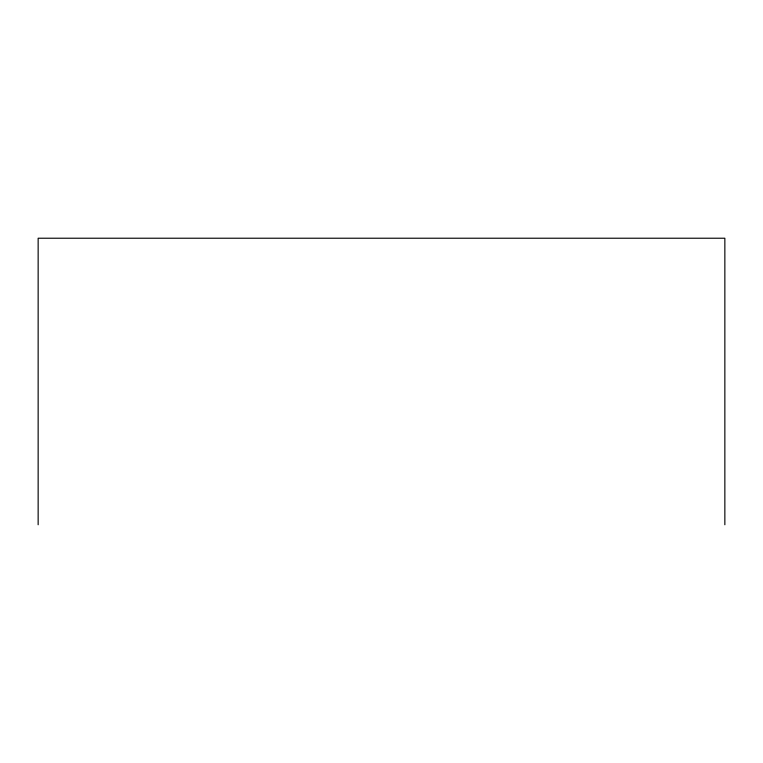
<?xml version="1.0" encoding="UTF-8"?>
<svg xmlns="http://www.w3.org/2000/svg" width="763" height="763" viewBox="0 0 763 763"><rect width="100%" height="100%" fill="white"/><g stroke="black" fill="none" stroke-linecap="round" stroke-linejoin="round"><path stroke-width="1.14" d="M724.85 524.772L724.85 238.228L38.15 238.228L38.15 524.772"/></g></svg>
